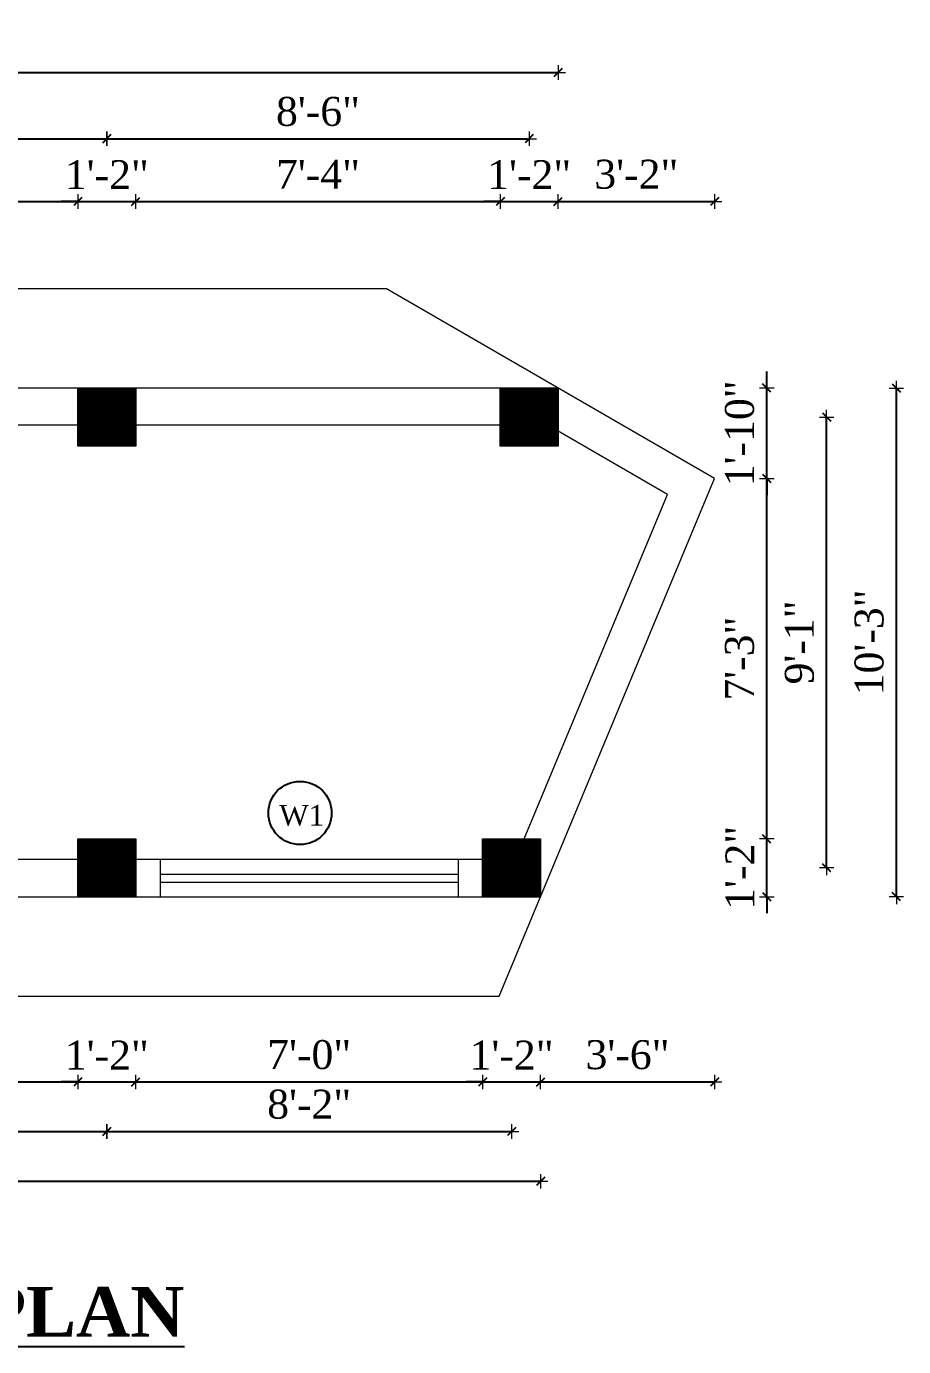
# Model space of a CAD drawing. Header units: inches. Extents: x 20273 to 41102, y -4696 to -1121.
# Drawn here: x 29316.6 to 29528.7, y -3206.2 to -2887 of the extents above; entities that cross this region are included whole.
import ezdxf

# ---------------------------------------------------------------- set-up
doc = ezdxf.new("R2010")
doc.units = ezdxf.units.IN
doc.header["$LTSCALE"] = 5
doc.header["$MEASUREMENT"] = 0
doc.layers.add('A-WALL', color=7, linetype='Continuous', lineweight=9)
doc.layers.add('Dimension', color=7, linetype='Continuous', lineweight=18)
doc.layers.add('dim line', color=7, linetype='Continuous', lineweight=15, true_color=0xfab2b2)
doc.layers.add('TEXT', color=6, linetype='Continuous')
doc.styles.add('ordinary', font='times.ttf')
doc.dimstyles.new('Copy of 96', dxfattribs={"dimtxt": 7, "dimasz": 4, "dimexe": 0.5, "dimexo": 0.5, "dimgap": 3, "dimtad": 1, "dimdec": 1, "dimzin": 11, "dimdsep": 46, "dimlunit": 4, "dimtxsty": 'ordinary', "dimblk": 'OBLIQUE', "dimcen": 0.09, "dimse1": 1, "dimse2": 1, "dimclrt": 6, "dimazin": 0, "dimtfac": 1, "dimtdec": 1, "dimtix": 1, "dimtmove": 2, "dimatfit": 3, "dimldrblk": 'leader', "dimfxl": 0.5, "dimfxlon": 1, "dimtolj": 1, "dimtzin": 0, "dimarcsym": 0})
pattern_1 = [(45, (2967.62238, 690.14141), (-0.08838834765, 0.08838834765), [])]

# ---------------------------------------------------------------- blocks, each defined once
blk = doc.blocks.new('oblique')
at = {"color": 0, "lineweight": -2}
blk.add_line((0.25, 0.25), (-0.25, -0.25), dxfattribs=at)
at = {"layer": 'dim line', "lineweight": 9}
for p, q in [((-0.4375, 0), (0.4375, 0)), ((0, 0.4375), (0, -0.4375))]:
    blk.add_line(p, q, dxfattribs=at)
blk = doc.blocks.new('*D469')
at = {"layer": 'A-WALL', "color": 0, "lineweight": -2, "ltscale": 5, "transparency": 16777216}
blk.add_line((29222.51, -3142.24), (29329.01, -3142.24), dxfattribs=at)
at = {"layer": 'Defpoints', "color": 0, "ltscale": 5, "transparency": 16777216}
for p in [(29222.51, -3097.46), (29329.01, -3097.46), (29329.01, -3142.24)]:
    blk.add_point(p, dxfattribs=at)
at = {"layer": 'A-WALL', "color": 0, "lineweight": -2, "ltscale": 5, "transparency": 16777216, "xscale": 4, "yscale": 4, "zscale": 4, "rotation": 180}
blk.add_blockref('oblique', (29222.51, -3142.24), dxfattribs=at)
at = {"layer": 'A-WALL', "color": 0, "lineweight": -2, "ltscale": 5, "transparency": 16777216, "xscale": 4, "yscale": 4, "zscale": 4}
blk.add_blockref('oblique', (29329.01, -3142.24), dxfattribs=at)
at = {"layer": 'A-WALL', "color": 6, "ltscale": 5, "transparency": 16777216, "insert": (29275.76, -3135.68), "char_height": 7, "attachment_point": 5, "style": 'ordinary'}
blk.add_mtext('\\A1;8\'-11"', dxfattribs=at)
blk = doc.blocks.new('_OBLIQUE')
at = {"color": 0, "linetype": 'ByBlock'}
blk.add_line((-0.5, -0.5), (0.5, 0.5), dxfattribs=at)
blk = doc.blocks.new('leader')
at = {"layer": 'Dimension'}
for p, q in [((0, -4.328), (0, 4.328)), ((-4.424, 0), (4.424, 0))]:
    blk.add_line(p, q, dxfattribs=at)
blk = doc.blocks.new('*D470')
at = {"layer": 'A-WALL', "color": 0, "lineweight": -2, "ltscale": 5, "transparency": 16777216}
for p, q in [((29329.01, -3142.24), (29325.01, -3142.24)), ((29329.01, -3142.24), (29343.01, -3142.24)), ((29343.01, -3142.24), (29347.01, -3142.24))]:
    blk.add_line(p, q, dxfattribs=at)
at = {"layer": 'Defpoints', "color": 0, "ltscale": 5, "transparency": 16777216}
for p in [(29329.01, -3097.46), (29343.01, -3097.46), (29343.01, -3142.24)]:
    blk.add_point(p, dxfattribs=at)
at = {"layer": 'A-WALL', "color": 0, "lineweight": -2, "ltscale": 5, "transparency": 16777216, "xscale": 4, "yscale": 4, "zscale": 4}
blk.add_blockref('oblique', (29329.01, -3142.24), dxfattribs=at)
at = {"layer": 'A-WALL', "color": 0, "lineweight": -2, "ltscale": 5, "transparency": 16777216, "xscale": 4, "yscale": 4, "zscale": 4, "rotation": 180}
blk.add_blockref('oblique', (29343.01, -3142.24), dxfattribs=at)
at = {"layer": 'A-WALL', "color": 6, "ltscale": 5, "transparency": 16777216, "insert": (29336.01, -3135.74), "char_height": 7, "attachment_point": 5, "style": 'ordinary'}
blk.add_mtext('\\A1;1\'-2"', dxfattribs=at)
blk = doc.blocks.new('*D471')
at = {"layer": 'A-WALL', "color": 0, "lineweight": -2, "ltscale": 5, "transparency": 16777216}
blk.add_line((29343.01, -3142.24), (29426.88, -3142.24), dxfattribs=at)
at = {"layer": 'Defpoints', "color": 0, "ltscale": 5, "transparency": 16777216}
for p in [(29343.01, -3097.46), (29426.88, -3097.46), (29426.88, -3142.24)]:
    blk.add_point(p, dxfattribs=at)
at = {"layer": 'A-WALL', "color": 0, "lineweight": -2, "ltscale": 5, "transparency": 16777216, "xscale": 4, "yscale": 4, "zscale": 4, "rotation": 180}
blk.add_blockref('oblique', (29343.01, -3142.24), dxfattribs=at)
at = {"layer": 'A-WALL', "color": 0, "lineweight": -2, "ltscale": 5, "transparency": 16777216, "xscale": 4, "yscale": 4, "zscale": 4}
blk.add_blockref('oblique', (29426.88, -3142.24), dxfattribs=at)
at = {"layer": 'A-WALL', "color": 6, "ltscale": 5, "transparency": 16777216, "insert": (29384.94, -3135.67), "char_height": 7, "attachment_point": 5, "style": 'ordinary'}
blk.add_mtext('\\A1;7\'-0"', dxfattribs=at)
blk = doc.blocks.new('*D472')
at = {"layer": 'A-WALL', "color": 0, "lineweight": -2, "ltscale": 5, "transparency": 16777216}
for p, q in [((29426.88, -3142.24), (29422.88, -3142.24)), ((29426.88, -3142.24), (29440.88, -3142.24)), ((29440.88, -3142.24), (29444.88, -3142.24))]:
    blk.add_line(p, q, dxfattribs=at)
at = {"layer": 'Defpoints', "color": 0, "ltscale": 5, "transparency": 16777216}
for p in [(29426.88, -3097.46), (29440.88, -3097.46), (29440.88, -3142.24)]:
    blk.add_point(p, dxfattribs=at)
at = {"layer": 'A-WALL', "color": 0, "lineweight": -2, "ltscale": 5, "transparency": 16777216, "xscale": 4, "yscale": 4, "zscale": 4}
blk.add_blockref('oblique', (29426.88, -3142.24), dxfattribs=at)
at = {"layer": 'A-WALL', "color": 0, "lineweight": -2, "ltscale": 5, "transparency": 16777216, "xscale": 4, "yscale": 4, "zscale": 4, "rotation": 180}
blk.add_blockref('oblique', (29440.88, -3142.24), dxfattribs=at)
at = {"layer": 'A-WALL', "color": 6, "ltscale": 5, "transparency": 16777216, "insert": (29433.88, -3135.74), "char_height": 7, "attachment_point": 5, "style": 'ordinary'}
blk.add_mtext('\\A1;1\'-2"', dxfattribs=at)
blk = doc.blocks.new('*D474')
at = {"layer": 'A-WALL', "color": 0, "lineweight": -2, "ltscale": 5, "transparency": 16777216}
blk.add_line((29215.51, -3154.21), (29336.01, -3154.21), dxfattribs=at)
at = {"layer": 'Defpoints', "color": 0, "ltscale": 5, "transparency": 16777216}
for p in [(29215.51, -3090.46), (29336.01, -3090.46), (29336.01, -3154.21)]:
    blk.add_point(p, dxfattribs=at)
at = {"layer": 'A-WALL', "color": 0, "lineweight": -2, "ltscale": 5, "transparency": 16777216, "xscale": 4, "yscale": 4, "zscale": 4, "rotation": 180}
blk.add_blockref('oblique', (29215.51, -3154.21), dxfattribs=at)
at = {"layer": 'A-WALL', "color": 0, "lineweight": -2, "ltscale": 5, "transparency": 16777216, "xscale": 4, "yscale": 4, "zscale": 4}
blk.add_blockref('oblique', (29336.01, -3154.21), dxfattribs=at)
at = {"layer": 'A-WALL', "color": 6, "ltscale": 5, "transparency": 16777216, "insert": (29275.76, -3147.65), "char_height": 7, "attachment_point": 5, "style": 'ordinary'}
blk.add_mtext('\\A1;10\'-1"', dxfattribs=at)
blk = doc.blocks.new('*D475')
at = {"layer": 'A-WALL', "color": 0, "lineweight": -2, "ltscale": 5, "transparency": 16777216}
blk.add_line((29336.01, -3154.21), (29433.88, -3154.21), dxfattribs=at)
at = {"layer": 'Defpoints', "color": 0, "ltscale": 5, "transparency": 16777216}
for p in [(29336.01, -3090.46), (29433.88, -3090.46), (29433.88, -3154.21)]:
    blk.add_point(p, dxfattribs=at)
at = {"layer": 'A-WALL', "color": 0, "lineweight": -2, "ltscale": 5, "transparency": 16777216, "xscale": 4, "yscale": 4, "zscale": 4, "rotation": 180}
blk.add_blockref('oblique', (29336.01, -3154.21), dxfattribs=at)
at = {"layer": 'A-WALL', "color": 0, "lineweight": -2, "ltscale": 5, "transparency": 16777216, "xscale": 4, "yscale": 4, "zscale": 4}
blk.add_blockref('oblique', (29433.88, -3154.21), dxfattribs=at)
at = {"layer": 'A-WALL', "color": 6, "ltscale": 5, "transparency": 16777216, "insert": (29384.94, -3147.65), "char_height": 7, "attachment_point": 5, "style": 'ordinary'}
blk.add_mtext('\\A1;8\'-2"', dxfattribs=at)
blk = doc.blocks.new('*D476')
at = {"layer": 'A-WALL', "color": 0, "lineweight": -2, "ltscale": 5, "transparency": 16777216}
blk.add_line((29088.01, -3166.26), (29440.88, -3166.26), dxfattribs=at)
at = {"layer": 'Defpoints', "color": 0, "ltscale": 5, "transparency": 16777216}
for p in [(29088.01, -3097.46), (29440.88, -3097.46), (29440.88, -3166.26)]:
    blk.add_point(p, dxfattribs=at)
at = {"layer": 'A-WALL', "color": 0, "lineweight": -2, "ltscale": 5, "transparency": 16777216, "xscale": 4, "yscale": 4, "zscale": 4, "rotation": 180}
blk.add_blockref('oblique', (29088.01, -3166.26), dxfattribs=at)
at = {"layer": 'A-WALL', "color": 0, "lineweight": -2, "ltscale": 5, "transparency": 16777216, "xscale": 4, "yscale": 4, "zscale": 4}
blk.add_blockref('oblique', (29440.88, -3166.26), dxfattribs=at)
at = {"layer": 'A-WALL', "color": 6, "ltscale": 5, "transparency": 16777216, "insert": (29264.44, -3159.69), "char_height": 7, "attachment_point": 5, "style": 'ordinary'}
blk.add_mtext('\\A1;29\'-5"', dxfattribs=at)
blk = doc.blocks.new('*D485')
at = {"layer": 'A-WALL', "color": 0, "lineweight": -2, "ltscale": 5, "transparency": 16777216}
blk.add_line((29222.51, -2929.36), (29329.01, -2929.36), dxfattribs=at)
at = {"layer": 'Defpoints', "color": 0, "ltscale": 5, "transparency": 16777216}
for p in [(29329.01, -2929.36), (29222.51, -2974.47), (29329.01, -2974.47)]:
    blk.add_point(p, dxfattribs=at)
at = {"layer": 'A-WALL', "color": 0, "lineweight": -2, "ltscale": 5, "transparency": 16777216, "xscale": 4, "yscale": 4, "zscale": 4, "rotation": 180}
blk.add_blockref('oblique', (29222.51, -2929.36), dxfattribs=at)
at = {"layer": 'A-WALL', "color": 0, "lineweight": -2, "ltscale": 5, "transparency": 16777216, "xscale": 4, "yscale": 4, "zscale": 4}
blk.add_blockref('oblique', (29329.01, -2929.36), dxfattribs=at)
at = {"layer": 'A-WALL', "color": 6, "ltscale": 5, "transparency": 16777216, "insert": (29275.76, -2922.8), "char_height": 7, "attachment_point": 5, "style": 'ordinary'}
blk.add_mtext('\\A1;8\'-11"', dxfattribs=at)
blk = doc.blocks.new('*D486')
at = {"layer": 'A-WALL', "color": 0, "lineweight": -2, "ltscale": 5, "transparency": 16777216}
for p, q in [((29329.01, -2929.36), (29325.01, -2929.36)), ((29329.01, -2929.36), (29343.01, -2929.36)), ((29343.01, -2929.36), (29347.01, -2929.36))]:
    blk.add_line(p, q, dxfattribs=at)
at = {"layer": 'Defpoints', "color": 0, "ltscale": 5, "transparency": 16777216}
for p in [(29343.01, -2929.36), (29329.01, -2974.47), (29343.01, -2974.47)]:
    blk.add_point(p, dxfattribs=at)
at = {"layer": 'A-WALL', "color": 0, "lineweight": -2, "ltscale": 5, "transparency": 16777216, "xscale": 4, "yscale": 4, "zscale": 4}
blk.add_blockref('oblique', (29329.01, -2929.36), dxfattribs=at)
at = {"layer": 'A-WALL', "color": 0, "lineweight": -2, "ltscale": 5, "transparency": 16777216, "xscale": 4, "yscale": 4, "zscale": 4, "rotation": 180}
blk.add_blockref('oblique', (29343.01, -2929.36), dxfattribs=at)
at = {"layer": 'A-WALL', "color": 6, "ltscale": 5, "transparency": 16777216, "insert": (29336.01, -2922.86), "char_height": 7, "attachment_point": 5, "style": 'ordinary'}
blk.add_mtext('\\A1;1\'-2"', dxfattribs=at)
blk = doc.blocks.new('*D487')
at = {"layer": 'A-WALL', "color": 0, "lineweight": -2, "ltscale": 5, "transparency": 16777216}
blk.add_line((29343.01, -2929.36), (29431.13, -2929.36), dxfattribs=at)
at = {"layer": 'Defpoints', "color": 0, "ltscale": 5, "transparency": 16777216}
for p in [(29431.13, -2929.36), (29343.01, -2974.47), (29431.13, -2974.47)]:
    blk.add_point(p, dxfattribs=at)
at = {"layer": 'A-WALL', "color": 0, "lineweight": -2, "ltscale": 5, "transparency": 16777216, "xscale": 4, "yscale": 4, "zscale": 4, "rotation": 180}
blk.add_blockref('oblique', (29343.01, -2929.36), dxfattribs=at)
at = {"layer": 'A-WALL', "color": 0, "lineweight": -2, "ltscale": 5, "transparency": 16777216, "xscale": 4, "yscale": 4, "zscale": 4}
blk.add_blockref('oblique', (29431.13, -2929.36), dxfattribs=at)
at = {"layer": 'A-WALL', "color": 6, "ltscale": 5, "transparency": 16777216, "insert": (29387.07, -2922.79), "char_height": 7, "attachment_point": 5, "style": 'ordinary'}
blk.add_mtext('\\A1;7\'-4"', dxfattribs=at)
blk = doc.blocks.new('*D488')
at = {"layer": 'A-WALL', "color": 0, "lineweight": -2, "ltscale": 5, "transparency": 16777216}
for p, q in [((29431.13, -2929.36), (29427.13, -2929.36)), ((29431.13, -2929.36), (29445.13, -2929.36)), ((29445.13, -2929.36), (29449.13, -2929.36))]:
    blk.add_line(p, q, dxfattribs=at)
at = {"layer": 'Defpoints', "color": 0, "ltscale": 5, "transparency": 16777216}
for p in [(29445.13, -2929.36), (29431.13, -2974.47), (29445.13, -2974.47)]:
    blk.add_point(p, dxfattribs=at)
at = {"layer": 'A-WALL', "color": 0, "lineweight": -2, "ltscale": 5, "transparency": 16777216, "xscale": 4, "yscale": 4, "zscale": 4}
blk.add_blockref('oblique', (29431.13, -2929.36), dxfattribs=at)
at = {"layer": 'A-WALL', "color": 0, "lineweight": -2, "ltscale": 5, "transparency": 16777216, "xscale": 4, "yscale": 4, "zscale": 4, "rotation": 180}
blk.add_blockref('oblique', (29445.13, -2929.36), dxfattribs=at)
at = {"layer": 'A-WALL', "color": 6, "ltscale": 5, "transparency": 16777216, "insert": (29438.13, -2922.86), "char_height": 7, "attachment_point": 5, "style": 'ordinary'}
blk.add_mtext('\\A1;1\'-2"', dxfattribs=at)
blk = doc.blocks.new('*D489')
at = {"layer": 'A-WALL', "color": 0, "lineweight": -2, "ltscale": 5, "transparency": 16777216}
blk.add_line((29445.13, -2929.36), (29482.95, -2929.36), dxfattribs=at)
at = {"layer": 'Defpoints', "color": 0, "ltscale": 5, "transparency": 16777216}
for p in [(29482.95, -2929.36), (29445.13, -2974.47), (29482.95, -2996.32)]:
    blk.add_point(p, dxfattribs=at)
at = {"layer": 'A-WALL', "color": 0, "lineweight": -2, "ltscale": 5, "transparency": 16777216, "xscale": 4, "yscale": 4, "zscale": 4, "rotation": 180}
blk.add_blockref('oblique', (29445.13, -2929.36), dxfattribs=at)
at = {"layer": 'A-WALL', "color": 0, "lineweight": -2, "ltscale": 5, "transparency": 16777216, "xscale": 4, "yscale": 4, "zscale": 4}
blk.add_blockref('oblique', (29482.95, -2929.36), dxfattribs=at)
at = {"layer": 'A-WALL', "color": 6, "ltscale": 5, "transparency": 16777216, "insert": (29464.04, -2922.8), "char_height": 7, "attachment_point": 5, "style": 'ordinary'}
blk.add_mtext('\\A1;3\'-2"', dxfattribs=at)
blk = doc.blocks.new('*D490')
at = {"layer": 'A-WALL', "color": 0, "lineweight": -2, "ltscale": 5, "transparency": 16777216}
blk.add_line((29440.88, -3142.24), (29482.95, -3142.24), dxfattribs=at)
at = {"layer": 'Defpoints', "color": 0, "ltscale": 5, "transparency": 16777216}
for p in [(29482.95, -2996.32), (29440.88, -3097.46), (29482.95, -3142.24)]:
    blk.add_point(p, dxfattribs=at)
at = {"layer": 'A-WALL', "color": 0, "lineweight": -2, "ltscale": 5, "transparency": 16777216, "xscale": 4, "yscale": 4, "zscale": 4, "rotation": 180}
blk.add_blockref('oblique', (29440.88, -3142.24), dxfattribs=at)
at = {"layer": 'A-WALL', "color": 0, "lineweight": -2, "ltscale": 5, "transparency": 16777216, "xscale": 4, "yscale": 4, "zscale": 4}
blk.add_blockref('oblique', (29482.95, -3142.24), dxfattribs=at)
at = {"layer": 'A-WALL', "color": 6, "ltscale": 5, "transparency": 16777216, "insert": (29461.91, -3135.68), "char_height": 7, "attachment_point": 5, "style": 'ordinary'}
blk.add_mtext('\\A1;3\'-6"', dxfattribs=at)
blk = doc.blocks.new('*D492')
at = {"layer": 'A-WALL', "color": 0, "lineweight": -2, "ltscale": 5, "transparency": 16777216}
blk.add_line((29215.51, -2914.18), (29336.01, -2914.18), dxfattribs=at)
at = {"layer": 'Defpoints', "color": 0, "ltscale": 5, "transparency": 16777216}
for p in [(29336.01, -2914.18), (29215.51, -2981.47), (29336.01, -2981.47)]:
    blk.add_point(p, dxfattribs=at)
at = {"layer": 'A-WALL', "color": 0, "lineweight": -2, "ltscale": 5, "transparency": 16777216, "xscale": 4, "yscale": 4, "zscale": 4, "rotation": 180}
blk.add_blockref('oblique', (29215.51, -2914.18), dxfattribs=at)
at = {"layer": 'A-WALL', "color": 0, "lineweight": -2, "ltscale": 5, "transparency": 16777216, "xscale": 4, "yscale": 4, "zscale": 4}
blk.add_blockref('oblique', (29336.01, -2914.18), dxfattribs=at)
at = {"layer": 'A-WALL', "color": 6, "ltscale": 5, "transparency": 16777216, "insert": (29275.76, -2907.62), "char_height": 7, "attachment_point": 5, "style": 'ordinary'}
blk.add_mtext('\\A1;10\'-1"', dxfattribs=at)
blk = doc.blocks.new('*D493')
at = {"layer": 'A-WALL', "color": 0, "lineweight": -2, "ltscale": 5, "transparency": 16777216}
blk.add_line((29336.01, -2914.18), (29438.13, -2914.18), dxfattribs=at)
at = {"layer": 'Defpoints', "color": 0, "ltscale": 5, "transparency": 16777216}
for p in [(29438.13, -2914.18), (29336.01, -2981.47), (29438.13, -2981.47)]:
    blk.add_point(p, dxfattribs=at)
at = {"layer": 'A-WALL', "color": 0, "lineweight": -2, "ltscale": 5, "transparency": 16777216, "xscale": 4, "yscale": 4, "zscale": 4, "rotation": 180}
blk.add_blockref('oblique', (29336.01, -2914.18), dxfattribs=at)
at = {"layer": 'A-WALL', "color": 0, "lineweight": -2, "ltscale": 5, "transparency": 16777216, "xscale": 4, "yscale": 4, "zscale": 4}
blk.add_blockref('oblique', (29438.13, -2914.18), dxfattribs=at)
at = {"layer": 'A-WALL', "color": 6, "ltscale": 5, "transparency": 16777216, "insert": (29387.07, -2907.62), "char_height": 7, "attachment_point": 5, "style": 'ordinary'}
blk.add_mtext('\\A1;8\'-6"', dxfattribs=at)
blk = doc.blocks.new('*D494')
at = {"layer": 'A-WALL', "color": 0, "lineweight": -2, "ltscale": 5, "transparency": 16777216}
blk.add_line((29086.97, -2898.18), (29445.13, -2898.18), dxfattribs=at)
at = {"layer": 'Defpoints', "color": 0, "ltscale": 5, "transparency": 16777216}
for p in [(29445.13, -2898.18), (29086.97, -2974.47), (29445.13, -2974.47)]:
    blk.add_point(p, dxfattribs=at)
at = {"layer": 'A-WALL', "color": 0, "lineweight": -2, "ltscale": 5, "transparency": 16777216, "xscale": 4, "yscale": 4, "zscale": 4, "rotation": 180}
blk.add_blockref('oblique', (29086.97, -2898.18), dxfattribs=at)
at = {"layer": 'A-WALL', "color": 0, "lineweight": -2, "ltscale": 5, "transparency": 16777216, "xscale": 4, "yscale": 4, "zscale": 4}
blk.add_blockref('oblique', (29445.13, -2898.18), dxfattribs=at)
at = {"layer": 'A-WALL', "color": 6, "ltscale": 5, "transparency": 16777216, "insert": (29266.05, -2891.61), "char_height": 7, "attachment_point": 5, "style": 'ordinary'}
blk.add_mtext('\\A1;29\'-10"', dxfattribs=at)
blk = doc.blocks.new('*D495')
at = {"layer": 'A-WALL', "color": 0, "lineweight": -2, "ltscale": 5, "transparency": 16777216}
for p, q in [((29495.58, -3083.46), (29495.58, -3079.46)), ((29495.58, -3097.46), (29495.58, -3083.46)), ((29495.58, -3097.46), (29495.58, -3101.46))]:
    blk.add_line(p, q, dxfattribs=at)
at = {"layer": 'Defpoints', "color": 0, "ltscale": 5, "transparency": 16777216}
for p in [(29440.88, -3083.46), (29495.58, -3083.46), (29440.88, -3097.46)]:
    blk.add_point(p, dxfattribs=at)
at = {"layer": 'A-WALL', "color": 0, "lineweight": -2, "ltscale": 5, "transparency": 16777216, "xscale": 4, "yscale": 4, "zscale": 4}
for p, rotation in [((29495.58, -3083.46), 270), ((29495.58, -3097.46), 90)]:
    blk.add_blockref('oblique', p, dxfattribs=dict(at, rotation=rotation))
at = {"layer": 'A-WALL', "color": 6, "ltscale": 5, "transparency": 16777216, "insert": (29489.08, -3090.46), "char_height": 7, "attachment_point": 5, "rotation": 90, "style": 'ordinary'}
blk.add_mtext('\\A1;1\'-2"', dxfattribs=at)
blk = doc.blocks.new('*D496')
at = {"layer": 'A-WALL', "color": 0, "lineweight": -2, "ltscale": 5, "transparency": 16777216}
blk.add_line((29495.58, -3083.46), (29495.58, -2996.32), dxfattribs=at)
at = {"layer": 'Defpoints', "color": 0, "ltscale": 5, "transparency": 16777216}
for p in [(29482.95, -2996.32), (29495.58, -2996.32), (29440.88, -3083.46)]:
    blk.add_point(p, dxfattribs=at)
at = {"layer": 'A-WALL', "color": 0, "lineweight": -2, "ltscale": 5, "transparency": 16777216, "xscale": 4, "yscale": 4, "zscale": 4}
for p, rotation in [((29495.58, -2996.32), 90), ((29495.58, -3083.46), 270)]:
    blk.add_blockref('oblique', p, dxfattribs=dict(at, rotation=rotation))
at = {"layer": 'A-WALL', "color": 6, "ltscale": 5, "transparency": 16777216, "insert": (29489.01, -3039.89), "char_height": 7, "attachment_point": 5, "rotation": 90, "style": 'ordinary'}
blk.add_mtext('\\A1;7\'-3"', dxfattribs=at)
blk = doc.blocks.new('*D497')
at = {"layer": 'A-WALL', "color": 0, "lineweight": -2, "ltscale": 5, "transparency": 16777216}
for p, q in [((29495.58, -2974.47), (29495.58, -2970.47)), ((29495.58, -2996.32), (29495.58, -2974.47)), ((29495.58, -2996.32), (29495.58, -3000.32))]:
    blk.add_line(p, q, dxfattribs=at)
at = {"layer": 'Defpoints', "color": 0, "ltscale": 5, "transparency": 16777216}
for p in [(29445.13, -2974.47), (29495.58, -2974.47), (29482.95, -2996.32)]:
    blk.add_point(p, dxfattribs=at)
at = {"layer": 'A-WALL', "color": 0, "lineweight": -2, "ltscale": 5, "transparency": 16777216, "xscale": 4, "yscale": 4, "zscale": 4}
for p, rotation in [((29495.58, -2974.47), 270), ((29495.58, -2996.32), 90)]:
    blk.add_blockref('oblique', p, dxfattribs=dict(at, rotation=rotation))
at = {"layer": 'A-WALL', "color": 6, "ltscale": 5, "transparency": 16777216, "insert": (29489.02, -2985.4), "char_height": 7, "attachment_point": 5, "rotation": 90, "style": 'ordinary'}
blk.add_mtext('\\A1;1\'-10"', dxfattribs=at)
blk = doc.blocks.new('*D498')
at = {"layer": 'A-WALL', "color": 0, "lineweight": -2, "ltscale": 5, "transparency": 16777216}
blk.add_line((29510.05, -3090.46), (29510.05, -2981.47), dxfattribs=at)
at = {"layer": 'Defpoints', "color": 0, "ltscale": 5, "transparency": 16777216}
for p in [(29438.13, -2981.47), (29510.05, -2981.47), (29433.88, -3090.46)]:
    blk.add_point(p, dxfattribs=at)
at = {"layer": 'A-WALL', "color": 0, "lineweight": -2, "ltscale": 5, "transparency": 16777216, "xscale": 4, "yscale": 4, "zscale": 4}
for p, rotation in [((29510.05, -2981.47), 90), ((29510.05, -3090.46), 270)]:
    blk.add_blockref('oblique', p, dxfattribs=dict(at, rotation=rotation))
at = {"layer": 'A-WALL', "color": 6, "ltscale": 5, "transparency": 16777216, "insert": (29503.48, -3035.96), "char_height": 7, "attachment_point": 5, "rotation": 90, "style": 'ordinary'}
blk.add_mtext('\\A1;9\'-1"', dxfattribs=at)
blk = doc.blocks.new('*D499')
at = {"layer": 'A-WALL', "color": 0, "lineweight": -2, "ltscale": 5, "transparency": 16777216}
blk.add_line((29526.9, -3097.46), (29526.9, -2974.47), dxfattribs=at)
at = {"layer": 'Defpoints', "color": 0, "ltscale": 5, "transparency": 16777216}
for p in [(29445.13, -2974.47), (29526.9, -2974.47), (29440.88, -3097.46)]:
    blk.add_point(p, dxfattribs=at)
at = {"layer": 'A-WALL', "color": 0, "lineweight": -2, "ltscale": 5, "transparency": 16777216, "xscale": 4, "yscale": 4, "zscale": 4}
for p, rotation in [((29526.9, -2974.47), 90), ((29526.9, -3097.46), 270)]:
    blk.add_blockref('oblique', p, dxfattribs=dict(at, rotation=rotation))
at = {"layer": 'A-WALL', "color": 6, "ltscale": 5, "transparency": 16777216, "insert": (29520.34, -3035.96), "char_height": 7, "attachment_point": 5, "rotation": 90, "style": 'ordinary'}
blk.add_mtext('\\A1;10\'-3"', dxfattribs=at)

msp = doc.modelspace()

# ---------------------------------------------------------------- hatches: boundary and pattern name
at = {"layer": 'A-WALL', "ltscale": 5}
h = msp.add_hatch(dxfattribs=at)
h.set_pattern_fill('ANSI31', color=256)
h.set_pattern_definition(pattern_1)
h.paths.add_polyline_path([(29343.01, -2988.47), (29343.01, -2974.47), (29329.01, -2974.47), (29329.01, -2988.47)])
h = msp.add_hatch(dxfattribs=at)
h.set_pattern_fill('ANSI31', color=256)
h.set_pattern_definition(pattern_1)
h.paths.add_polyline_path([(29445.13, -2974.47), (29431.13, -2974.47), (29431.13, -2988.47), (29445.13, -2988.47)])
h = msp.add_hatch(dxfattribs=at)
h.set_pattern_fill('ANSI31', color=256)
h.set_pattern_definition(pattern_1)
h.paths.add_polyline_path([(29329.01, -3097.46), (29343.01, -3097.46), (29343.01, -3083.46), (29329.01, -3083.46)])
h = msp.add_hatch(dxfattribs=at)
h.set_pattern_fill('ANSI31', color=256)
h.set_pattern_definition(pattern_1)
h.paths.add_polyline_path([(29440.88, -3083.46), (29426.88, -3083.46), (29426.88, -3097.46), (29440.88, -3097.46)])

# ---------------------------------------------------------------- linework, layer by layer
for p, q in [((29403.6, -2950.47), (29086.77, -2950.47)), ((29482.95, -2996.32), (29403.6, -2950.47)), ((29445.13, -2974.47), (29086.97, -2974.47)), ((29329.01, -2983.47), (29222.51, -2983.47)), ((29431.13, -2983.47), (29343.01, -2983.47)), ((29471.61, -3000.16), (29445.13, -2984.86)), ((29430.89, -3121.46), (29482.95, -2996.32)), ((29436.95, -3083.46), (29471.61, -3000.16)), ((29329.01, -3088.46), (29222.51, -3088.46)), ((29426.88, -3088.46), (29343.01, -3088.46)), ((29348.94, -3088.46), (29348.94, -3097.46)), ((29420.94, -3088.46), (29420.94, -3097.46)), ((29348.94, -3091.96), (29420.94, -3091.96)), ((29348.94, -3093.96), (29420.94, -3093.96)), ((29088.01, -3097.46), (29440.88, -3097.46)), ((29088.21, -3121.46), (29430.89, -3121.46))]:
    msp.add_line(p, q, dxfattribs=at)
for points in [[(29329.01, -2974.47), (29343.01, -2974.47), (29343.01, -2988.47), (29329.01, -2988.47)], [(29431.13, -2974.47), (29445.13, -2974.47), (29445.13, -2988.47), (29431.13, -2988.47)], [(29329.01, -3083.46), (29343.01, -3083.46), (29343.01, -3097.46), (29329.01, -3097.46)], [(29426.88, -3083.46), (29440.88, -3083.46), (29440.88, -3097.46), (29426.88, -3097.46)]]:
    msp.add_lwpolyline(points, close=True, dxfattribs=at)
at = {"layer": 'TEXT'}
msp.add_circle((29382.72, -3077.2), 7.64, dxfattribs=at)

# ---------------------------------------------------------------- texts
at = {"layer": 'TEXT', "style": 'ordinary'}
msp.add_text('W1', height=5, rotation=0.0004, dxfattribs=at).set_placement((29377.69, -3080.26))
at = {"layer": 'TEXT', "insert": (29255.57, -3204), "char_height": 12, "width": 219.8151, "attachment_point": 8, "rotation": 359.9996, "style": 'ordinary'}
msp.add_mtext('{\\fTimes New Roman|b1|i0|c0|p18;\\LSECOND FLOOR PLAN}', dxfattribs=at)

# ---------------------------------------------------------------- dimensions: what is measured, and where the dimension line sits
at = {"layer": 'A-WALL', "ltscale": 5}
for base, p1, p2, picture, middle in [((29445.13, -2898.18), (29086.97, -2974.47), (29445.13, -2974.47), '*D494', (29266.05, -2891.61)), ((29336.01125891, -2914.18321382), (29215.51125891, -2981.46985888), (29336.01125891, -2981.46985888), '*D492', (29275.76125891, -2907.62265145)), ((29438.13, -2914.18), (29336.01, -2981.47), (29438.13, -2981.47), '*D493', (29387.07, -2907.62)), ((29329.01125891, -2929.35947822), (29222.51125891, -2974.46985888), (29329.01125891, -2974.46985888), '*D485', (29275.76125891, -2922.79891586)), ((29343.01, -2929.36), (29329.01, -2974.47), (29343.01, -2974.47), '*D486', (29336.01, -2922.86)), ((29431.13, -2929.36), (29343.01, -2974.47), (29431.13, -2974.47), '*D487', (29387.07, -2922.79)), ((29445.13, -2929.36), (29431.13, -2974.47), (29445.13, -2974.47), '*D488', (29438.13, -2922.86)), ((29482.95, -2929.36), (29445.13, -2974.47), (29482.95, -2996.32), '*D489', (29464.04, -2922.8)), ((29482.95, -3142.24), (29440.88, -3097.46), (29482.95, -2996.32), '*D490', (29461.91, -3135.68)), ((29336.01125891, -3154.21222232), (29215.51125891, -3090.46012901), (29336.01125891, -3090.46012901), '*D474', (29275.76125891, -3147.65165996)), ((29433.88, -3154.21), (29336.01, -3090.46), (29433.88, -3090.46), '*D475', (29384.94, -3147.65)), ((29440.88, -3166.26), (29088.01, -3097.46), (29440.88, -3097.46), '*D476', (29264.44, -3159.69)), ((29329.01125891, -3142.23954961), (29222.51125891, -3097.46012901), (29329.01125891, -3097.46012901), '*D469', (29275.76125891, -3135.67898724)), ((29343.01, -3142.24), (29329.01, -3097.46), (29343.01, -3097.46), '*D470', (29336.01, -3135.74)), ((29426.88, -3142.24), (29343.01, -3097.46), (29426.88, -3097.46), '*D471', (29384.94, -3135.67)), ((29440.88, -3142.24), (29426.88, -3097.46), (29440.88, -3097.46), '*D472', (29433.88, -3135.74))]:
    dim = msp.add_linear_dim(base=base, p1=p1, p2=p2, dimstyle='Copy of 96', override={"dimdec": 0, "dimblk": 'oblique', "dimtdec": 0, "dimarcsym": 1}, dxfattribs=at)
    dim.commit()
    dim.dimension.update_dxf_attribs({"geometry": picture, "text_midpoint": middle})
for base, p1, p2, picture, middle in [((29495.58, -2974.47), (29482.95, -2996.32), (29445.13, -2974.47), '*D497', (29489.02, -2985.4)), ((29526.9, -2974.47), (29440.88, -3097.46), (29445.13, -2974.47), '*D499', (29520.34, -3035.96)), ((29510.05, -2981.47), (29433.88, -3090.46), (29438.13, -2981.47), '*D498', (29503.48, -3035.96)), ((29495.58, -2996.32), (29440.88, -3083.46), (29482.95, -2996.32), '*D496', (29489.01, -3039.89)), ((29495.58, -3083.46), (29440.88, -3097.46), (29440.88, -3083.46), '*D495', (29489.08, -3090.46))]:
    dim = msp.add_linear_dim(base=base, p1=p1, p2=p2, angle=90, dimstyle='Copy of 96', override={"dimdec": 0, "dimblk": 'oblique', "dimtdec": 0, "dimarcsym": 1}, dxfattribs=at)
    dim.commit()
    dim.dimension.update_dxf_attribs({"geometry": picture, "text_midpoint": middle})

doc.saveas('drawing.dxf')
